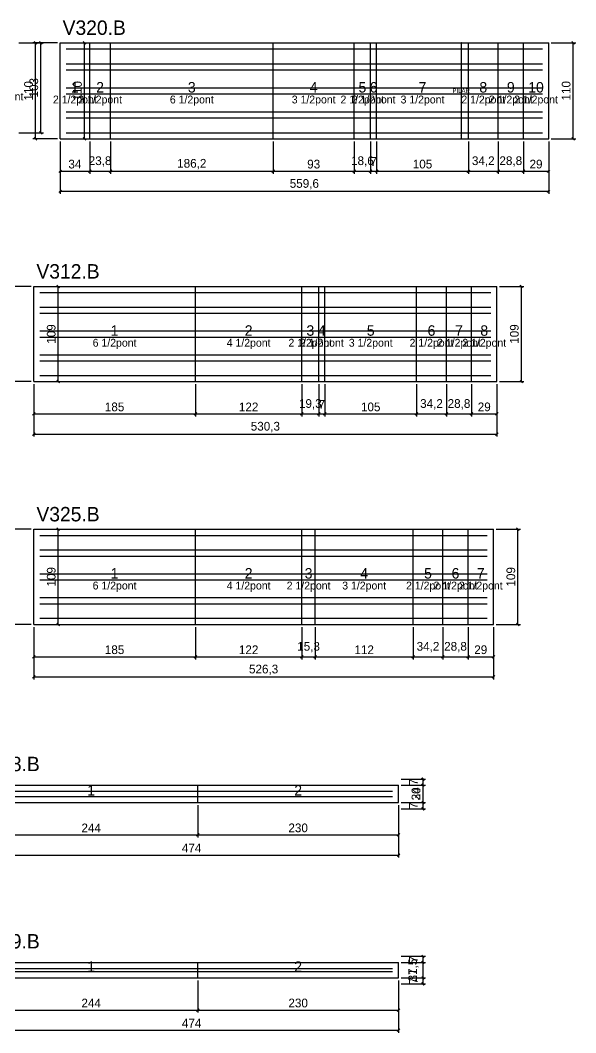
# Model space of a CAD drawing. Extents: x -13000 to 3070, y -38587 to 694.
# Drawn here: x 762 to 1398, y -14129 to -12970 of the extents above; entities that cross this region are included whole.
import ezdxf
from ezdxf.enums import TextEntityAlignment as Align

# ---------------------------------------------------------------- set-up
doc = ezdxf.new("R2010")
doc.units = 0
for name, color, linetype in [('5', 5, 'Continuous'), ('COTA', 241, 'Continuous'), ('NOMENCLATURA', 7, 'Continuous'), ('Painéis', 200, 'Continuous'), ('SARR_2.2x7', 40, 'Continuous')]:
    doc.layers.add(name, color=color, linetype=linetype)
doc.dimstyles.new('PAINEL', dxfattribs={"dimtxt": 10, "dimasz": 3, "dimexe": 3, "dimexo": 3, "dimgap": 3, "dimtad": 1, "dimblk": 'OBLIQUE', "dimblk1": 'OBLIQUE', "dimcen": 2.5, "dimclrd": 4, "dimclre": 4, "dimclrt": 240, "dimazin": 3, "dimtfac": 1, "dimtmove": 0, "dimatfit": 3})

# ---------------------------------------------------------------- blocks, each defined once
blk = doc.blocks.new('_OBLIQUE')
at = {"color": 0, "linetype": 'BYBLOCK'}
blk.add_line((-0.5, -0.5), (0.5, 0.5), dxfattribs=at)

msp = doc.modelspace()

# ---------------------------------------------------------------- hatches: boundary and pattern name
at = {"layer": 'COTA'}
h = msp.add_hatch(dxfattribs=at)
h.set_pattern_fill('ANSI31', scale=0.5)
h.paths.add_polyline_path([(1266.5, -13105.5), (1266.9, -13105.5), (1266.9, -12995.5), (1266.5, -12995.5)])

# ---------------------------------------------------------------- linework, layer by layer
at = {"layer": 'Painéis'}
for p, q in [((807.3, -12995.5), (841.3, -12995.5)), ((807.3, -13105.5), (807.3, -12995.5)), ((841.3, -13105.5), (841.3, -12995.5)), ((841.3, -13105.5), (841.3, -12995.5)), ((841.3, -12995.5), (865.1, -12995.5)), ((841.3, -13105.5), (841.3, -12995.5)), ((865.1, -13105.5), (865.1, -12995.5)), ((865.1, -13105.5), (865.1, -12995.5)), ((865.1, -12995.5), (1051.3, -12995.5)), ((865.1, -13105.5), (865.1, -12995.5)), ((1051.3, -13105.5), (1051.3, -12995.5)), ((1051.3, -13105.5), (1051.3, -12995.5)), ((1051.3, -12995.5), (1144.3, -12995.5)), ((1051.3, -13105.5), (1051.3, -12995.5)), ((1144.3, -13105.5), (1144.3, -12995.5)), ((1144.3, -13105.5), (1144.3, -12995.5)), ((1144.3, -12995.5), (1162.9, -12995.5)), ((1144.3, -13105.5), (1144.3, -12995.5)), ((1162.9, -13105.5), (1162.9, -12995.5)), ((1162.9, -13105.5), (1162.9, -12995.5)), ((1162.9, -12995.5), (1169.9, -12995.5)), ((1162.9, -13105.5), (1162.9, -12995.5)), ((1169.9, -13105.5), (1169.9, -12995.5)), ((1169.9, -13105.5), (1169.9, -12995.5)), ((1169.9, -12995.5), (1274.9, -12995.5)), ((1169.9, -13105.5), (1169.9, -12995.5)), ((1274.9, -13105.5), (1274.9, -12995.5)), ((1274.9, -13105.5), (1274.9, -12995.5)), ((1274.9, -12995.5), (1309.1, -12995.5)), ((1274.9, -13105.5), (1274.9, -12995.5)), ((1309.1, -13105.5), (1309.1, -12995.5)), ((1309.1, -13105.5), (1309.1, -12995.5)), ((1309.1, -12995.5), (1337.9, -12995.5)), ((1309.1, -13105.5), (1309.1, -12995.5)), ((1337.9, -13105.5), (1337.9, -12995.5)), ((1337.9, -13105.5), (1337.9, -12995.5)), ((1337.9, -12995.5), (1366.9, -12995.5)), ((1337.9, -13105.5), (1337.9, -12995.5)), ((1366.9, -13105.5), (1366.9, -12995.5)), ((807.3, -13105.5), (841.3, -13105.5)), ((841.3, -13105.5), (865.1, -13105.5)), ((865.1, -13105.5), (1051.3, -13105.5)), ((1051.3, -13105.5), (1144.3, -13105.5)), ((1144.3, -13105.5), (1162.9, -13105.5)), ((1162.9, -13105.5), (1169.9, -13105.5)), ((1169.9, -13105.5), (1274.9, -13105.5)), ((1274.9, -13105.5), (1309.1, -13105.5)), ((1309.1, -13105.5), (1337.9, -13105.5)), ((1337.9, -13105.5), (1366.9, -13105.5)), ((777.3, -13274.5), (962.3, -13274.5)), ((777.3, -13383.5), (777.3, -13274.5)), ((962.3, -13383.5), (962.3, -13274.5)), ((962.3, -13383.5), (962.3, -13274.5)), ((962.3, -13274.5), (1084.3, -13274.5)), ((962.3, -13383.5), (962.3, -13274.5)), ((1084.3, -13383.5), (1084.3, -13274.5)), ((1084.3, -13383.5), (1084.3, -13274.5)), ((1084.3, -13274.5), (1103.6, -13274.5)), ((1084.3, -13383.5), (1084.3, -13274.5)), ((1103.6, -13383.5), (1103.6, -13274.5)), ((1103.6, -13383.5), (1103.6, -13274.5)), ((1103.6, -13274.5), (1110.6, -13274.5)), ((1103.6, -13383.5), (1103.6, -13274.5)), ((1110.6, -13383.5), (1110.6, -13274.5)), ((1110.6, -13383.5), (1110.6, -13274.5)), ((1110.6, -13274.5), (1215.6, -13274.5)), ((1110.6, -13383.5), (1110.6, -13274.5)), ((1215.6, -13383.5), (1215.6, -13274.5)), ((1215.6, -13383.5), (1215.6, -13274.5)), ((1215.6, -13274.5), (1249.8, -13274.5)), ((1215.6, -13383.5), (1215.6, -13274.5)), ((1249.8, -13383.5), (1249.8, -13274.5)), ((1249.8, -13383.5), (1249.8, -13274.5)), ((1249.8, -13274.5), (1278.6, -13274.5)), ((1249.8, -13383.5), (1249.8, -13274.5)), ((1278.6, -13383.5), (1278.6, -13274.5)), ((1278.6, -13383.5), (1278.6, -13274.5)), ((1278.6, -13274.5), (1307.6, -13274.5)), ((1278.6, -13383.5), (1278.6, -13274.5)), ((1307.6, -13383.5), (1307.6, -13274.5)), ((777.3, -13383.5), (962.3, -13383.5)), ((962.3, -13383.5), (1084.3, -13383.5)), ((1084.3, -13383.5), (1103.6, -13383.5)), ((1103.6, -13383.5), (1110.6, -13383.5)), ((1110.6, -13383.5), (1215.6, -13383.5)), ((1215.6, -13383.5), (1249.8, -13383.5)), ((1249.8, -13383.5), (1278.6, -13383.5)), ((1278.6, -13383.5), (1307.6, -13383.5)), ((777.3, -13552.5), (962.3, -13552.5)), ((777.3, -13661.5), (777.3, -13552.5)), ((962.3, -13661.5), (962.3, -13552.5)), ((962.3, -13661.5), (962.3, -13552.5)), ((962.3, -13552.5), (1084.3, -13552.5)), ((962.3, -13661.5), (962.3, -13552.5)), ((1084.3, -13661.5), (1084.3, -13552.5)), ((1084.3, -13661.5), (1084.3, -13552.5)), ((1084.3, -13552.5), (1099.6, -13552.5)), ((1084.3, -13661.5), (1084.3, -13552.5)), ((1099.6, -13661.5), (1099.6, -13552.5)), ((1099.6, -13661.5), (1099.6, -13552.5)), ((1099.6, -13552.5), (1211.6, -13552.5)), ((1099.6, -13661.5), (1099.6, -13552.5)), ((1211.6, -13661.5), (1211.6, -13552.5)), ((1211.6, -13661.5), (1211.6, -13552.5)), ((1211.6, -13552.5), (1245.8, -13552.5)), ((1211.6, -13661.5), (1211.6, -13552.5)), ((1245.8, -13661.5), (1245.8, -13552.5)), ((1245.8, -13661.5), (1245.8, -13552.5)), ((1245.8, -13552.5), (1274.6, -13552.5)), ((1245.8, -13661.5), (1245.8, -13552.5)), ((1274.6, -13661.5), (1274.6, -13552.5)), ((1274.6, -13661.5), (1274.6, -13552.5)), ((1274.6, -13552.5), (1303.6, -13552.5)), ((1274.6, -13661.5), (1274.6, -13552.5)), ((1303.6, -13661.5), (1303.6, -13552.5)), ((777.3, -13661.5), (962.3, -13661.5)), ((962.3, -13661.5), (1084.3, -13661.5)), ((1084.3, -13661.5), (1099.6, -13661.5)), ((1099.6, -13661.5), (1211.6, -13661.5)), ((1211.6, -13661.5), (1245.8, -13661.5)), ((1245.8, -13661.5), (1274.6, -13661.5)), ((1274.6, -13661.5), (1303.6, -13661.5)), ((721, -13845.5), (965, -13845.5)), ((965, -13865.5), (965, -13845.5)), ((965, -13865.5), (965, -13845.5)), ((965, -13845.5), (1195, -13845.5)), ((965, -13865.5), (965, -13845.5)), ((1195, -13865.5), (1195, -13845.5)), ((721, -13865.5), (965, -13865.5)), ((965, -13865.5), (1195, -13865.5)), ((721, -14048.5), (965, -14048.5)), ((965, -14066), (965, -14048.5)), ((965, -14066), (965, -14048.5)), ((965, -14048.5), (1195, -14048.5)), ((965, -14066), (965, -14048.5)), ((1195, -14066), (1195, -14048.5)), ((721, -14066), (965, -14066)), ((965, -14066), (1195, -14066))]:
    msp.add_line(p, q, dxfattribs=at)
msp.add_lwpolyline([(1266.5, -13105.5), (1266.9, -13105.5), (1266.9, -12995.5), (1266.5, -12995.5)], close=True, dxfattribs=at)
at = {"layer": 'SARR_2.2x7'}
for points in [[(814.3, -13002.5), (841.3, -13002.5)], [(814.3, -13002.5), (841.3, -13002.5)], [(841.3, -13002.5), (865.1, -13002.5)], [(841.3, -13002.5), (865.1, -13002.5)], [(865.1, -13002.5), (1051.3, -13002.5)], [(865.1, -13002.5), (1051.3, -13002.5)], [(1051.3, -13002.5), (1144.3, -13002.5)], [(1051.3, -13002.5), (1144.3, -13002.5)], [(1144.3, -13002.5), (1162.9, -13002.5)], [(1144.3, -13002.5), (1162.9, -13002.5)], [(1162.9, -13002.5), (1169.9, -13002.5)], [(1162.9, -13002.5), (1169.9, -13002.5)], [(1169.9, -13002.5), (1274.9, -13002.5)], [(1169.9, -13002.5), (1274.9, -13002.5)], [(1274.9, -13002.5), (1309.1, -13002.5)], [(1274.9, -13002.5), (1309.1, -13002.5)], [(1309.1, -13002.5), (1337.9, -13002.5)], [(1309.1, -13002.5), (1337.9, -13002.5)], [(1337.9, -13002.5), (1359.9, -13002.5)], [(1337.9, -13002.5), (1359.9, -13002.5)], [(814.3, -13019.5), (841.3, -13019.5)], [(814.3, -13019.5), (841.3, -13019.5)], [(814.3, -13026.5), (841.3, -13026.5)], [(814.3, -13026.5), (841.3, -13026.5)], [(841.3, -13019.5), (865.1, -13019.5)], [(841.3, -13019.5), (865.1, -13019.5)], [(841.3, -13026.5), (865.1, -13026.5)], [(841.3, -13026.5), (865.1, -13026.5)], [(865.1, -13019.5), (1051.3, -13019.5)], [(865.1, -13019.5), (1051.3, -13019.5)], [(865.1, -13026.5), (1051.3, -13026.5)], [(865.1, -13026.5), (1051.3, -13026.5)], [(1051.3, -13019.5), (1144.3, -13019.5)], [(1051.3, -13019.5), (1144.3, -13019.5)], [(1051.3, -13026.5), (1144.3, -13026.5)], [(1051.3, -13026.5), (1144.3, -13026.5)], [(1144.3, -13019.5), (1162.9, -13019.5)], [(1144.3, -13019.5), (1162.9, -13019.5)], [(1144.3, -13026.5), (1162.9, -13026.5)], [(1144.3, -13026.5), (1162.9, -13026.5)], [(1162.9, -13019.5), (1169.9, -13019.5)], [(1162.9, -13019.5), (1169.9, -13019.5)], [(1162.9, -13026.5), (1169.9, -13026.5)], [(1162.9, -13026.5), (1169.9, -13026.5)], [(1169.9, -13019.5), (1274.9, -13019.5)], [(1169.9, -13019.5), (1274.9, -13019.5)], [(1169.9, -13026.5), (1274.9, -13026.5)], [(1169.9, -13026.5), (1274.9, -13026.5)], [(1274.9, -13019.5), (1309.1, -13019.5)], [(1274.9, -13019.5), (1309.1, -13019.5)], [(1274.9, -13026.5), (1309.1, -13026.5)], [(1274.9, -13026.5), (1309.1, -13026.5)], [(1309.1, -13019.5), (1337.9, -13019.5)], [(1309.1, -13019.5), (1337.9, -13019.5)], [(1309.1, -13026.5), (1337.9, -13026.5)], [(1309.1, -13026.5), (1337.9, -13026.5)], [(1337.9, -13019.5), (1359.9, -13019.5)], [(1337.9, -13019.5), (1359.9, -13019.5)], [(1337.9, -13026.5), (1359.9, -13026.5)], [(1337.9, -13026.5), (1359.9, -13026.5)], [(814.3, -13047), (841.3, -13047)], [(814.3, -13047), (841.3, -13047)], [(841.3, -13047), (865.1, -13047)], [(841.3, -13047), (865.1, -13047)], [(865.1, -13047), (1051.3, -13047)], [(865.1, -13047), (1051.3, -13047)], [(1051.3, -13047), (1144.3, -13047)], [(1051.3, -13047), (1144.3, -13047)], [(1144.3, -13047), (1162.9, -13047)], [(1144.3, -13047), (1162.9, -13047)], [(1162.9, -13047), (1169.9, -13047)], [(1162.9, -13047), (1169.9, -13047)], [(1169.9, -13047), (1274.9, -13047)], [(1169.9, -13047), (1274.9, -13047)], [(1274.9, -13047), (1309.1, -13047)], [(1274.9, -13047), (1309.1, -13047)], [(1309.1, -13047), (1337.9, -13047)], [(1309.1, -13047), (1337.9, -13047)], [(1337.9, -13047), (1359.9, -13047)], [(1337.9, -13047), (1359.9, -13047)], [(814.3, -13054), (841.3, -13054)], [(814.3, -13054), (841.3, -13054)], [(841.3, -13054), (865.1, -13054)], [(841.3, -13054), (865.1, -13054)], [(865.1, -13054), (1051.3, -13054)], [(865.1, -13054), (1051.3, -13054)], [(1051.3, -13054), (1144.3, -13054)], [(1051.3, -13054), (1144.3, -13054)], [(1144.3, -13054), (1162.9, -13054)], [(1144.3, -13054), (1162.9, -13054)], [(1162.9, -13054), (1169.9, -13054)], [(1162.9, -13054), (1169.9, -13054)], [(1169.9, -13054), (1274.9, -13054)], [(1169.9, -13054), (1274.9, -13054)], [(1274.9, -13054), (1309.1, -13054)], [(1274.9, -13054), (1309.1, -13054)], [(1309.1, -13054), (1337.9, -13054)], [(1309.1, -13054), (1337.9, -13054)], [(1337.9, -13054), (1359.9, -13054)], [(1337.9, -13054), (1359.9, -13054)], [(814.3, -13074.5), (841.3, -13074.5)], [(814.3, -13074.5), (841.3, -13074.5)], [(841.3, -13074.5), (865.1, -13074.5)], [(841.3, -13074.5), (865.1, -13074.5)], [(865.1, -13074.5), (1051.3, -13074.5)], [(865.1, -13074.5), (1051.3, -13074.5)], [(1051.3, -13074.5), (1144.3, -13074.5)], [(1051.3, -13074.5), (1144.3, -13074.5)], [(1144.3, -13074.5), (1162.9, -13074.5)], [(1144.3, -13074.5), (1162.9, -13074.5)], [(1162.9, -13074.5), (1169.9, -13074.5)], [(1162.9, -13074.5), (1169.9, -13074.5)], [(1169.9, -13074.5), (1274.9, -13074.5)], [(1169.9, -13074.5), (1274.9, -13074.5)], [(1274.9, -13074.5), (1309.1, -13074.5)], [(1274.9, -13074.5), (1309.1, -13074.5)], [(1309.1, -13074.5), (1337.9, -13074.5)], [(1309.1, -13074.5), (1337.9, -13074.5)], [(1337.9, -13074.5), (1359.9, -13074.5)], [(1337.9, -13074.5), (1359.9, -13074.5)], [(814.3, -13081.5), (841.3, -13081.5)], [(814.3, -13081.5), (841.3, -13081.5)], [(841.3, -13081.5), (865.1, -13081.5)], [(841.3, -13081.5), (865.1, -13081.5)], [(865.1, -13081.5), (1051.3, -13081.5)], [(865.1, -13081.5), (1051.3, -13081.5)], [(1051.3, -13081.5), (1144.3, -13081.5)], [(1051.3, -13081.5), (1144.3, -13081.5)], [(1144.3, -13081.5), (1162.9, -13081.5)], [(1144.3, -13081.5), (1162.9, -13081.5)], [(1162.9, -13081.5), (1169.9, -13081.5)], [(1162.9, -13081.5), (1169.9, -13081.5)], [(1169.9, -13081.5), (1274.9, -13081.5)], [(1169.9, -13081.5), (1274.9, -13081.5)], [(1274.9, -13081.5), (1309.1, -13081.5)], [(1274.9, -13081.5), (1309.1, -13081.5)], [(1309.1, -13081.5), (1337.9, -13081.5)], [(1309.1, -13081.5), (1337.9, -13081.5)], [(1337.9, -13081.5), (1359.9, -13081.5)], [(1337.9, -13081.5), (1359.9, -13081.5)], [(814.3, -13098.5), (841.3, -13098.5)], [(814.3, -13098.5), (841.3, -13098.5)], [(841.3, -13098.5), (865.1, -13098.5)], [(841.3, -13098.5), (865.1, -13098.5)], [(865.1, -13098.5), (1051.3, -13098.5)], [(865.1, -13098.5), (1051.3, -13098.5)], [(1051.3, -13098.5), (1144.3, -13098.5)], [(1051.3, -13098.5), (1144.3, -13098.5)], [(1144.3, -13098.5), (1162.9, -13098.5)], [(1144.3, -13098.5), (1162.9, -13098.5)], [(1162.9, -13098.5), (1169.9, -13098.5)], [(1162.9, -13098.5), (1169.9, -13098.5)], [(1169.9, -13098.5), (1274.9, -13098.5)], [(1169.9, -13098.5), (1274.9, -13098.5)], [(1274.9, -13098.5), (1309.1, -13098.5)], [(1274.9, -13098.5), (1309.1, -13098.5)], [(1309.1, -13098.5), (1337.9, -13098.5)], [(1309.1, -13098.5), (1337.9, -13098.5)], [(1337.9, -13098.5), (1359.9, -13098.5)], [(1337.9, -13098.5), (1359.9, -13098.5)], [(784.3, -13281.5), (962.3, -13281.5)], [(784.3, -13281.5), (962.3, -13281.5)], [(962.3, -13281.5), (1084.3, -13281.5)], [(962.3, -13281.5), (1084.3, -13281.5)], [(1084.3, -13281.5), (1103.6, -13281.5)], [(1084.3, -13281.5), (1103.6, -13281.5)], [(1103.6, -13281.5), (1110.6, -13281.5)], [(1103.6, -13281.5), (1110.6, -13281.5)], [(1110.6, -13281.5), (1215.6, -13281.5)], [(1110.6, -13281.5), (1215.6, -13281.5)], [(1215.6, -13281.5), (1249.8, -13281.5)], [(1215.6, -13281.5), (1249.8, -13281.5)], [(1249.8, -13281.5), (1278.6, -13281.5)], [(1249.8, -13281.5), (1278.6, -13281.5)], [(1278.6, -13281.5), (1300.6, -13281.5)], [(1278.6, -13281.5), (1300.6, -13281.5)], [(784.3, -13298.25), (962.3, -13298.25)], [(784.3, -13298.25), (962.3, -13298.25)], [(784.3, -13305.25), (962.3, -13305.25)], [(784.3, -13305.25), (962.3, -13305.25)], [(962.3, -13298.25), (1084.3, -13298.25)], [(962.3, -13298.25), (1084.3, -13298.25)], [(962.3, -13305.25), (1084.3, -13305.25)], [(962.3, -13305.25), (1084.3, -13305.25)], [(1084.3, -13298.25), (1103.6, -13298.25)], [(1084.3, -13298.25), (1103.6, -13298.25)], [(1084.3, -13305.25), (1103.6, -13305.25)], [(1084.3, -13305.25), (1103.6, -13305.25)], [(1103.6, -13298.25), (1110.6, -13298.25)], [(1103.6, -13298.25), (1110.6, -13298.25)], [(1103.6, -13305.25), (1110.6, -13305.25)], [(1103.6, -13305.25), (1110.6, -13305.25)], [(1110.6, -13298.25), (1215.6, -13298.25)], [(1110.6, -13298.25), (1215.6, -13298.25)], [(1110.6, -13305.25), (1215.6, -13305.25)], [(1110.6, -13305.25), (1215.6, -13305.25)], [(1215.6, -13298.25), (1249.8, -13298.25)], [(1215.6, -13298.25), (1249.8, -13298.25)], [(1215.6, -13305.25), (1249.8, -13305.25)], [(1215.6, -13305.25), (1249.8, -13305.25)], [(1249.8, -13298.25), (1278.6, -13298.25)], [(1249.8, -13298.25), (1278.6, -13298.25)], [(1249.8, -13305.25), (1278.6, -13305.25)], [(1249.8, -13305.25), (1278.6, -13305.25)], [(1278.6, -13298.25), (1300.6, -13298.25)], [(1278.6, -13298.25), (1300.6, -13298.25)], [(1278.6, -13305.25), (1300.6, -13305.25)], [(1278.6, -13305.25), (1300.6, -13305.25)], [(784.3, -13325.5), (962.3, -13325.5)], [(784.3, -13325.5), (962.3, -13325.5)], [(962.3, -13325.5), (1084.3, -13325.5)], [(962.3, -13325.5), (1084.3, -13325.5)], [(1084.3, -13325.5), (1103.6, -13325.5)], [(1084.3, -13325.5), (1103.6, -13325.5)], [(1103.6, -13325.5), (1110.6, -13325.5)], [(1103.6, -13325.5), (1110.6, -13325.5)], [(1110.6, -13325.5), (1215.6, -13325.5)], [(1110.6, -13325.5), (1215.6, -13325.5)], [(1215.6, -13325.5), (1249.8, -13325.5)], [(1215.6, -13325.5), (1249.8, -13325.5)], [(1249.8, -13325.5), (1278.6, -13325.5)], [(1249.8, -13325.5), (1278.6, -13325.5)], [(1278.6, -13325.5), (1300.6, -13325.5)], [(1278.6, -13325.5), (1300.6, -13325.5)], [(784.3, -13332.5), (962.3, -13332.5)], [(784.3, -13332.5), (962.3, -13332.5)], [(962.3, -13332.5), (1084.3, -13332.5)], [(962.3, -13332.5), (1084.3, -13332.5)], [(1084.3, -13332.5), (1103.6, -13332.5)], [(1084.3, -13332.5), (1103.6, -13332.5)], [(1103.6, -13332.5), (1110.6, -13332.5)], [(1103.6, -13332.5), (1110.6, -13332.5)], [(1110.6, -13332.5), (1215.6, -13332.5)], [(1110.6, -13332.5), (1215.6, -13332.5)], [(1215.6, -13332.5), (1249.8, -13332.5)], [(1215.6, -13332.5), (1249.8, -13332.5)], [(1249.8, -13332.5), (1278.6, -13332.5)], [(1249.8, -13332.5), (1278.6, -13332.5)], [(1278.6, -13332.5), (1300.6, -13332.5)], [(1278.6, -13332.5), (1300.6, -13332.5)], [(784.3, -13352.75), (962.3, -13352.75)], [(784.3, -13352.75), (962.3, -13352.75)], [(962.3, -13352.75), (1084.3, -13352.75)], [(962.3, -13352.75), (1084.3, -13352.75)], [(1084.3, -13352.75), (1103.6, -13352.75)], [(1084.3, -13352.75), (1103.6, -13352.75)], [(1103.6, -13352.75), (1110.6, -13352.75)], [(1103.6, -13352.75), (1110.6, -13352.75)], [(1110.6, -13352.75), (1215.6, -13352.75)], [(1110.6, -13352.75), (1215.6, -13352.75)], [(1215.6, -13352.75), (1249.8, -13352.75)], [(1215.6, -13352.75), (1249.8, -13352.75)], [(1249.8, -13352.75), (1278.6, -13352.75)], [(1249.8, -13352.75), (1278.6, -13352.75)], [(1278.6, -13352.75), (1300.6, -13352.75)], [(1278.6, -13352.75), (1300.6, -13352.75)], [(784.3, -13359.75), (962.3, -13359.75)], [(784.3, -13359.75), (962.3, -13359.75)], [(962.3, -13359.75), (1084.3, -13359.75)], [(962.3, -13359.75), (1084.3, -13359.75)], [(1084.3, -13359.75), (1103.6, -13359.75)], [(1084.3, -13359.75), (1103.6, -13359.75)], [(1103.6, -13359.75), (1110.6, -13359.75)], [(1103.6, -13359.75), (1110.6, -13359.75)], [(1110.6, -13359.75), (1215.6, -13359.75)], [(1110.6, -13359.75), (1215.6, -13359.75)], [(1215.6, -13359.75), (1249.8, -13359.75)], [(1215.6, -13359.75), (1249.8, -13359.75)], [(1249.8, -13359.75), (1278.6, -13359.75)], [(1249.8, -13359.75), (1278.6, -13359.75)], [(1278.6, -13359.75), (1300.6, -13359.75)], [(1278.6, -13359.75), (1300.6, -13359.75)], [(784.3, -13376.5), (962.3, -13376.5)], [(784.3, -13376.5), (962.3, -13376.5)], [(962.3, -13376.5), (1084.3, -13376.5)], [(962.3, -13376.5), (1084.3, -13376.5)], [(1084.3, -13376.5), (1103.6, -13376.5)], [(1084.3, -13376.5), (1103.6, -13376.5)], [(1103.6, -13376.5), (1110.6, -13376.5)], [(1103.6, -13376.5), (1110.6, -13376.5)], [(1110.6, -13376.5), (1215.6, -13376.5)], [(1110.6, -13376.5), (1215.6, -13376.5)], [(1215.6, -13376.5), (1249.8, -13376.5)], [(1215.6, -13376.5), (1249.8, -13376.5)], [(1249.8, -13376.5), (1278.6, -13376.5)], [(1249.8, -13376.5), (1278.6, -13376.5)], [(1278.6, -13376.5), (1300.6, -13376.5)], [(1278.6, -13376.5), (1300.6, -13376.5)], [(784.3, -13559.5), (962.3, -13559.5)], [(784.3, -13559.5), (962.3, -13559.5)], [(962.3, -13559.5), (1084.3, -13559.5)], [(962.3, -13559.5), (1084.3, -13559.5)], [(1084.3, -13559.5), (1099.6, -13559.5)], [(1084.3, -13559.5), (1099.6, -13559.5)], [(1099.6, -13559.5), (1211.6, -13559.5)], [(1099.6, -13559.5), (1211.6, -13559.5)], [(1211.6, -13559.5), (1245.8, -13559.5)], [(1211.6, -13559.5), (1245.8, -13559.5)], [(1245.8, -13559.5), (1274.6, -13559.5)], [(1245.8, -13559.5), (1274.6, -13559.5)], [(1274.6, -13559.5), (1296.6, -13559.5)], [(1274.6, -13559.5), (1296.6, -13559.5)], [(784.3, -13576.25), (962.3, -13576.25)], [(784.3, -13576.25), (962.3, -13576.25)], [(784.3, -13583.25), (962.3, -13583.25)], [(784.3, -13583.25), (962.3, -13583.25)], [(962.3, -13576.25), (1084.3, -13576.25)], [(962.3, -13576.25), (1084.3, -13576.25)], [(962.3, -13583.25), (1084.3, -13583.25)], [(962.3, -13583.25), (1084.3, -13583.25)], [(1084.3, -13576.25), (1099.6, -13576.25)], [(1084.3, -13576.25), (1099.6, -13576.25)], [(1084.3, -13583.25), (1099.6, -13583.25)], [(1084.3, -13583.25), (1099.6, -13583.25)], [(1099.6, -13576.25), (1211.6, -13576.25)], [(1099.6, -13576.25), (1211.6, -13576.25)], [(1099.6, -13583.25), (1211.6, -13583.25)], [(1099.6, -13583.25), (1211.6, -13583.25)], [(1211.6, -13576.25), (1245.8, -13576.25)], [(1211.6, -13576.25), (1245.8, -13576.25)], [(1211.6, -13583.25), (1245.8, -13583.25)], [(1211.6, -13583.25), (1245.8, -13583.25)], [(1245.8, -13576.25), (1274.6, -13576.25)], [(1245.8, -13576.25), (1274.6, -13576.25)], [(1245.8, -13583.25), (1274.6, -13583.25)], [(1245.8, -13583.25), (1274.6, -13583.25)], [(1274.6, -13576.25), (1296.6, -13576.25)], [(1274.6, -13576.25), (1296.6, -13576.25)], [(1274.6, -13583.25), (1296.6, -13583.25)], [(1274.6, -13583.25), (1296.6, -13583.25)], [(784.3, -13603.5), (962.3, -13603.5)], [(784.3, -13603.5), (962.3, -13603.5)], [(962.3, -13603.5), (1084.3, -13603.5)], [(962.3, -13603.5), (1084.3, -13603.5)], [(1084.3, -13603.5), (1099.6, -13603.5)], [(1084.3, -13603.5), (1099.6, -13603.5)], [(1099.6, -13603.5), (1211.6, -13603.5)], [(1099.6, -13603.5), (1211.6, -13603.5)], [(1211.6, -13603.5), (1245.8, -13603.5)], [(1211.6, -13603.5), (1245.8, -13603.5)], [(1245.8, -13603.5), (1274.6, -13603.5)], [(1245.8, -13603.5), (1274.6, -13603.5)], [(1274.6, -13603.5), (1296.6, -13603.5)], [(1274.6, -13603.5), (1296.6, -13603.5)], [(784.3, -13610.5), (962.3, -13610.5)], [(784.3, -13610.5), (962.3, -13610.5)], [(962.3, -13610.5), (1084.3, -13610.5)], [(962.3, -13610.5), (1084.3, -13610.5)], [(1084.3, -13610.5), (1099.6, -13610.5)], [(1084.3, -13610.5), (1099.6, -13610.5)], [(1099.6, -13610.5), (1211.6, -13610.5)], [(1099.6, -13610.5), (1211.6, -13610.5)], [(1211.6, -13610.5), (1245.8, -13610.5)], [(1211.6, -13610.5), (1245.8, -13610.5)], [(1245.8, -13610.5), (1274.6, -13610.5)], [(1245.8, -13610.5), (1274.6, -13610.5)], [(1274.6, -13610.5), (1296.6, -13610.5)], [(1274.6, -13610.5), (1296.6, -13610.5)], [(784.3, -13630.75), (962.3, -13630.75)], [(784.3, -13630.75), (962.3, -13630.75)], [(962.3, -13630.75), (1084.3, -13630.75)], [(962.3, -13630.75), (1084.3, -13630.75)], [(1084.3, -13630.75), (1099.6, -13630.75)], [(1084.3, -13630.75), (1099.6, -13630.75)], [(1099.6, -13630.75), (1211.6, -13630.75)], [(1099.6, -13630.75), (1211.6, -13630.75)], [(1211.6, -13630.75), (1245.8, -13630.75)], [(1211.6, -13630.75), (1245.8, -13630.75)], [(1245.8, -13630.75), (1274.6, -13630.75)], [(1245.8, -13630.75), (1274.6, -13630.75)], [(1274.6, -13630.75), (1296.6, -13630.75)], [(1274.6, -13630.75), (1296.6, -13630.75)], [(784.3, -13637.75), (962.3, -13637.75)], [(784.3, -13637.75), (962.3, -13637.75)], [(962.3, -13637.75), (1084.3, -13637.75)], [(962.3, -13637.75), (1084.3, -13637.75)], [(1084.3, -13637.75), (1099.6, -13637.75)], [(1084.3, -13637.75), (1099.6, -13637.75)], [(1099.6, -13637.75), (1211.6, -13637.75)], [(1099.6, -13637.75), (1211.6, -13637.75)], [(1211.6, -13637.75), (1245.8, -13637.75)], [(1211.6, -13637.75), (1245.8, -13637.75)], [(1245.8, -13637.75), (1274.6, -13637.75)], [(1245.8, -13637.75), (1274.6, -13637.75)], [(1274.6, -13637.75), (1296.6, -13637.75)], [(1274.6, -13637.75), (1296.6, -13637.75)], [(784.3, -13654.5), (962.3, -13654.5)], [(784.3, -13654.5), (962.3, -13654.5)], [(962.3, -13654.5), (1084.3, -13654.5)], [(962.3, -13654.5), (1084.3, -13654.5)], [(1084.3, -13654.5), (1099.6, -13654.5)], [(1084.3, -13654.5), (1099.6, -13654.5)], [(1099.6, -13654.5), (1211.6, -13654.5)], [(1099.6, -13654.5), (1211.6, -13654.5)], [(1211.6, -13654.5), (1245.8, -13654.5)], [(1211.6, -13654.5), (1245.8, -13654.5)], [(1245.8, -13654.5), (1274.6, -13654.5)], [(1245.8, -13654.5), (1274.6, -13654.5)], [(1274.6, -13654.5), (1296.6, -13654.5)], [(1274.6, -13654.5), (1296.6, -13654.5)], [(728, -13852.5), (965, -13852.5)], [(728, -13852.5), (965, -13852.5)], [(965, -13852.5), (1188, -13852.5)], [(965, -13852.5), (1188, -13852.5)], [(728, -13858.5), (965, -13858.5)], [(728, -13858.5), (965, -13858.5)], [(965, -13858.5), (1188, -13858.5)], [(965, -13858.5), (1188, -13858.5)], [(728, -14055.5), (965, -14055.5)], [(728, -14055.5), (965, -14055.5)], [(728, -14059), (965, -14059)], [(728, -14059), (965, -14059)], [(965, -14055.5), (1188, -14055.5)], [(965, -14055.5), (1188, -14055.5)], [(965, -14059), (1188, -14059)], [(965, -14059), (1188, -14059)]]:
    msp.add_lwpolyline(points, dxfattribs=at)

# ---------------------------------------------------------------- texts
at = {"layer": '5'}
for s, height, p in [('1', 12, (824.3, -13046.5)), ('2', 12, (853.2, -13046.5)), ('3', 12, (958.2, -13046.5)), ('4', 12, (1097.8, -13046.5)), ('5', 12, (1153.6, -13046.5)), ('6', 12, (1166.4, -13046.5)), ('7', 12, (1222.4, -13046.5)), ('8', 12, (1292, -13046.5)), ('9', 12, (1323.5, -13046.5)), ('10', 12, (1352.4, -13046.5)), ('2 1/2pont', 9, (740.3, -13057)), ('PILAR', 5, (1266.7, -13050.5)), ('2 1/2pont', 9, (824.3, -13060.5)), ('2 1/2pont', 9, (853.2, -13060.5)), ('6 1/2pont', 9, (958.2, -13060.5)), ('3 1/2pont', 9, (1097.8, -13060.5)), ('2 1/2pont', 9, (1153.6, -13060.5)), ('2 1/2pont', 9, (1166.4, -13060.5)), ('3 1/2pont', 9, (1222.4, -13060.5)), ('2 1/2pont', 9, (1292, -13060.5)), ('2 1/2pont', 9, (1323.5, -13060.5)), ('2 1/2pont', 9, (1352.4, -13060.5)), ('1', 12, (869.8, -13325)), ('2', 12, (1023.3, -13325)), ('3', 12, (1093.95, -13325)), ('4', 12, (1107.1, -13325)), ('5', 12, (1163.1, -13325)), ('6', 12, (1232.7, -13325)), ('7', 12, (1264.2, -13325)), ('8', 12, (1293.1, -13325)), ('6 1/2pont', 9, (869.8, -13339)), ('4 1/2pont', 9, (1023.3, -13339)), ('2 1/2pont', 9, (1093.95, -13339)), ('2 1/2pont', 9, (1107.1, -13339)), ('3 1/2pont', 9, (1163.1, -13339)), ('2 1/2pont', 9, (1232.7, -13339)), ('2 1/2pont', 9, (1264.2, -13339)), ('2 1/2pont', 9, (1293.1, -13339)), ('1', 12, (869.8, -13603)), ('2', 12, (1023.3, -13603)), ('3', 12, (1091.95, -13603)), ('4', 12, (1155.6, -13603)), ('5', 12, (1228.7, -13603)), ('6', 12, (1260.2, -13603)), ('7', 12, (1289.1, -13603)), ('6 1/2pont', 9, (869.8, -13617)), ('4 1/2pont', 9, (1023.3, -13617)), ('2 1/2pont', 9, (1091.95, -13617)), ('3 1/2pont', 9, (1155.6, -13617)), ('2 1/2pont', 9, (1228.7, -13617)), ('2 1/2pont', 9, (1260.2, -13617)), ('2 1/2pont', 9, (1289.1, -13617)), ('1', 12, (843, -13851.5)), ('2', 12, (1080, -13851.5)), ('1', 12, (843, -14053.25)), ('2', 12, (1080, -14053.25))]:
    msp.add_text(s, height=height, dxfattribs=at).set_placement(p, align=Align.MIDDLE_CENTER)
at = {"layer": 'NOMENCLATURA'}
for s, p in [('V320.B', (810.3, -12986.5)), ('V312.B', (780.3, -13265.5)), ('V325.B', (780.3, -13543.5)), ('V28.B', (724, -13829.5)), ('V29.B', (724, -14032.5))]:
    msp.add_text(s, height=16.5, dxfattribs=at).set_placement(p)

# ---------------------------------------------------------------- dimensions: what is measured, and where the dimension line sits
at = {"layer": 'COTA'}
for base, p1, p2 in [((785.3, -13098.5), (757.3, -13098.5), (757.3, -12995.5)), ((785.3, -13098.5), (757.3, -13098.5), (757.3, -12995.5)), ((779.3, -13105.5), (807.3, -13105.5), (807.3, -12995.5)), ((835.3, -13105.5), (807.3, -13105.5), (807.3, -12995.5)), ((1394.9, -13105.5), (1366.9, -13105.5), (1366.9, -12995.5)), ((1394.9, -13105.5), (1366.9, -13105.5), (1366.9, -12995.5)), ((749.3, -13383.5), (777.3, -13383.5), (777.3, -13274.5)), ((805.3, -13383.5), (777.3, -13383.5), (777.3, -13274.5)), ((1335.6, -13383.5), (1307.6, -13383.5), (1307.6, -13274.5)), ((1335.6, -13383.5), (1307.6, -13383.5), (1307.6, -13274.5)), ((749.3, -13661.5), (777.3, -13661.5), (777.3, -13552.5)), ((805.3, -13661.5), (777.3, -13661.5), (777.3, -13552.5)), ((1331.6, -13661.5), (1303.6, -13661.5), (1303.6, -13552.5)), ((1331.6, -13661.5), (1303.6, -13661.5), (1303.6, -13552.5)), ((1223, -13872.5), (1195, -13872.5), (1195, -13838.5)), ((1223, -13845.5), (1195, -13845.5), (1195, -13838.5)), ((1223, -13865.5), (1195, -13865.5), (1195, -13845.5)), ((1223, -13872.5), (1195, -13872.5), (1195, -13865.5)), ((1223, -14073), (1195, -14073), (1195, -14041.5)), ((1223, -14048.5), (1195, -14048.5), (1195, -14041.5)), ((1223, -14066), (1195, -14066), (1195, -14048.5)), ((1223, -14073), (1195, -14073), (1195, -14066))]:
    msp.add_linear_dim(base=base, p1=p1, p2=p2, angle=90, dimstyle='PAINEL', dxfattribs=at).render()
for base, p1, p2 in [((807.3, -13142.5), (807.3, -13105.5), (841.3, -13105.5)), ((807.3, -13165.5), (807.3, -13105.5), (1366.9, -13105.5)), ((841.3, -13142.5), (841.3, -13105.5), (865.1, -13105.5)), ((865.1, -13142.5), (865.1, -13105.5), (1051.3, -13105.5)), ((1051.3, -13142.5), (1051.3, -13105.5), (1144.3, -13105.5)), ((1144.3, -13142.5), (1144.3, -13105.5), (1162.9, -13105.5)), ((1162.9, -13142.5), (1162.9, -13105.5), (1169.9, -13105.5)), ((1169.9, -13142.5), (1169.9, -13105.5), (1274.9, -13105.5)), ((1274.9, -13142.5), (1274.9, -13105.5), (1309.1, -13105.5)), ((1309.1, -13142.5), (1309.1, -13105.5), (1337.9, -13105.5)), ((1337.9, -13142.5), (1337.9, -13105.5), (1366.9, -13105.5)), ((777.3, -13420.5), (777.3, -13383.5), (962.3, -13383.5)), ((777.3, -13443.5), (777.3, -13383.5), (1307.6, -13383.5)), ((962.3, -13420.5), (962.3, -13383.5), (1084.3, -13383.5)), ((1084.3, -13420.5), (1084.3, -13383.5), (1103.6, -13383.5)), ((1103.6, -13420.5), (1103.6, -13383.5), (1110.6, -13383.5)), ((1110.6, -13420.5), (1110.6, -13383.5), (1215.6, -13383.5)), ((1215.6, -13420.5), (1215.6, -13383.5), (1249.8, -13383.5)), ((1249.8, -13420.5), (1249.8, -13383.5), (1278.6, -13383.5)), ((1278.6, -13420.5), (1278.6, -13383.5), (1307.6, -13383.5)), ((777.3, -13698.5), (777.3, -13661.5), (962.3, -13661.5)), ((777.3, -13721.5), (777.3, -13661.5), (1303.6, -13661.5)), ((962.3, -13698.5), (962.3, -13661.5), (1084.3, -13661.5)), ((1084.3, -13698.5), (1084.3, -13661.5), (1099.6, -13661.5)), ((1099.6, -13698.5), (1099.6, -13661.5), (1211.6, -13661.5)), ((1211.6, -13698.5), (1211.6, -13661.5), (1245.8, -13661.5)), ((1245.8, -13698.5), (1245.8, -13661.5), (1274.6, -13661.5)), ((1274.6, -13698.5), (1274.6, -13661.5), (1303.6, -13661.5)), ((721, -13902.5), (721, -13865.5), (965, -13865.5)), ((721, -13925.5), (721, -13865.5), (1195, -13865.5)), ((965, -13902.5), (965, -13865.5), (1195, -13865.5)), ((721, -14103), (721, -14066), (965, -14066)), ((721, -14126), (721, -14066), (1195, -14066)), ((965, -14103), (965, -14066), (1195, -14066))]:
    msp.add_linear_dim(base=base, p1=p1, p2=p2, dimstyle='PAINEL', dxfattribs=at).render()

doc.saveas('drawing.dxf')
